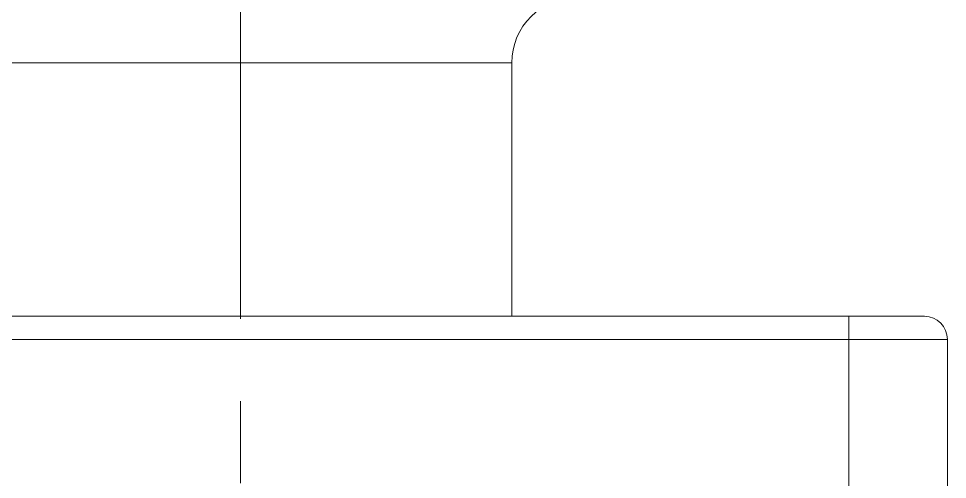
# Model space of a CAD drawing. Extents: x 2070 to 2860, y 0 to 579.
# Drawn here: x 2237.52 to 2265.77, y 423.09 to 437.09 of the extents above; entities that cross this region are included whole.
import ezdxf

# ---------------------------------------------------------------- set-up
doc = ezdxf.new("R2010")
doc.units = 0
doc.header["$LTSCALE"] = 10
doc.header["$MEASUREMENT"] = 0
doc.linetypes.add('CENTER', pattern=[2, 1.25, -0.25, 0.25, -0.25])
doc.layers.add('1', color=7, linetype='CONTINUOUS')
doc.layers.add('BODY', color=7, linetype='CONTINUOUS')

msp = doc.modelspace()

# ---------------------------------------------------------------- linework, layer by layer
at = {"layer": '1', "color": 7, "linetype": 'Continuous', "lineweight": 13}
for p, q in [((2244.269, 435.746), (2244.269, 437.746)), ((2244.269, 435.746), (2236.019, 435.746)), ((2244.269, 435.746), (2244.269, 428.046)), ((2244.595, 435.746), (2244.269, 435.746)), ((2244.595, 435.746), (2252.519, 435.746)), ((2262.769, 428.046), (2262.769, 427.346)), ((2225.769, 427.346), (2262.769, 427.346)), ((2262.769, 427.346), (2265.769, 427.346)), ((2262.769, 427.346), (2262.769, 422.703))]:
    msp.add_line(p, q, dxfattribs=at)
at = {"layer": '1', "color": 7, "linetype": 'Continuous', "lineweight": 18}
for p, q in [((2252.519, 428.046), (2252.519, 435.746)), ((2225.769, 428.046), (2262.769, 428.046)), ((2262.769, 428.046), (2265.069, 428.046)), ((2265.769, 427.346), (2265.769, 422.61))]:
    msp.add_line(p, q, dxfattribs=at)
for centre, radius, start, end in [((2254.519, 435.746), 2, 90, 180), ((2265.069, 427.346), 0.7, 0, 90)]:
    msp.add_arc(centre, radius, start, end, dxfattribs=at)
at = {"layer": 'BODY', "color": 1, "linetype": 'CENTER', "lineweight": 5}
msp.add_line((2244.269, 480.471), (2244.269, 194.946), dxfattribs=at)

doc.saveas('drawing.dxf')
